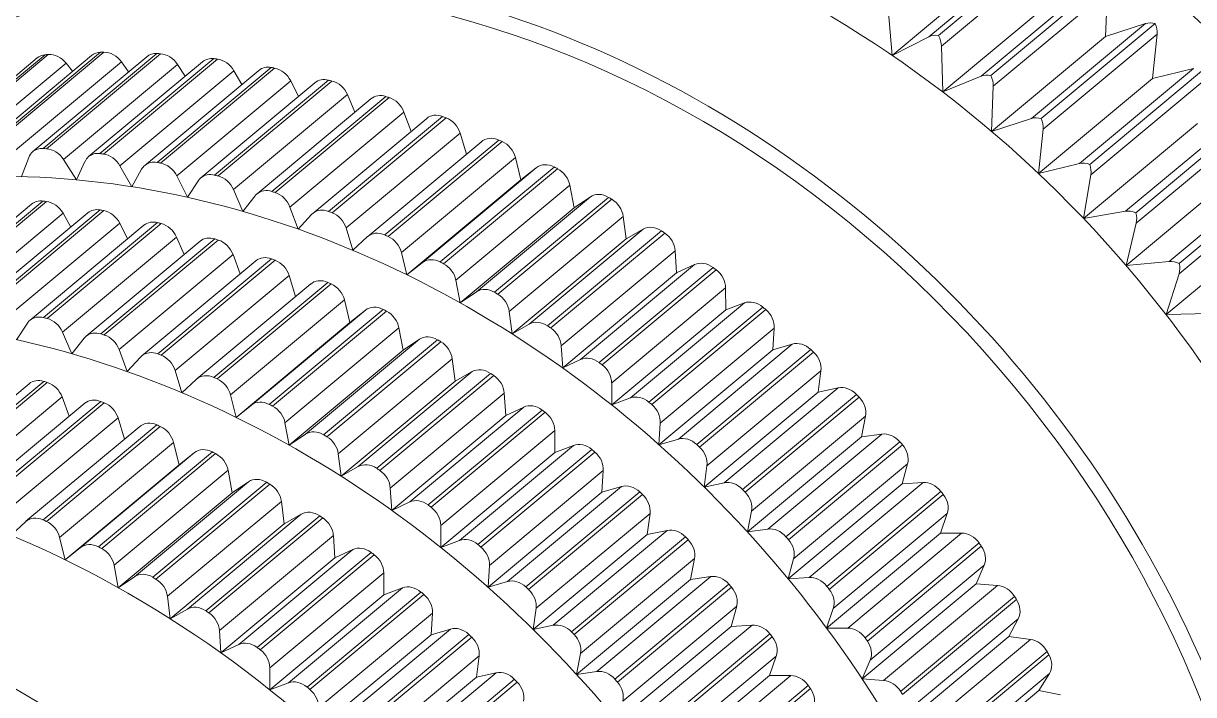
# Model space of a CAD drawing. Header units: metres. Extents: x 2999 to 3109, y 1752 to 1796.
# Drawn here: x 3008.55272 to 3008.56199, y 1761.225 to 1761.23032 of the extents above; entities that cross this region are included whole.
import ezdxf

# ---------------------------------------------------------------- set-up
doc = ezdxf.new("R2010")
doc.units = ezdxf.units.M
doc.layers.add('PAREDES', color=7, linetype='Continuous')

msp = doc.modelspace()

# ---------------------------------------------------------------- linework, layer by layer
at = {"layer": 'PAREDES', "color": 253, "lineweight": 0}
for p, q in [((3008.5598954, 1761.2302106), (3008.5607987, 1761.2309634)), ((3008.5599714, 1761.2302209), (3008.5608746, 1761.2309736)), ((3008.5599959, 1761.2301379), (3008.5608993, 1761.2308907)), ((3008.5596042, 1761.2300639), (3008.5605075, 1761.2308167)), ((3008.5603094, 1761.2298985), (3008.5612126, 1761.2306512)), ((3008.5603868, 1761.2299034), (3008.5612901, 1761.2306561)), ((3008.5604065, 1761.22982), (3008.5613098, 1761.2305728)), ((3008.5613098, 1761.2305728), (3008.5612965, 1761.2302137)), ((3008.5600056, 1761.2297738), (3008.5609088, 1761.2305266)), ((3008.5595718, 1761.2304316), (3008.5596042, 1761.2300639)), ((3008.5607084, 1761.229563), (3008.5616116, 1761.2303157)), ((3008.560787, 1761.2295625), (3008.5616902, 1761.2303152)), ((3008.5612965, 1761.2302137), (3008.5616116, 1761.2303157)), ((3008.5596042, 1761.2300639), (3008.5598954, 1761.2302106)), ((3008.5603933, 1761.2294609), (3008.5612965, 1761.2302137)), ((3008.5608017, 1761.2294792), (3008.5617049, 1761.2302319)), ((3008.5617049, 1761.2302319), (3008.5616688, 1761.2298792)), ((3008.5599959, 1761.2301379), (3008.5600056, 1761.2297738)), ((3008.5519239, 1761.2292908), (3008.5528271, 1761.2300435)), ((3008.5519866, 1761.2293157), (3008.5528898, 1761.2300685)), ((3008.5520129, 1761.2293178), (3008.5529161, 1761.2300705)), ((3008.5521544, 1761.2292492), (3008.5530576, 1761.2300019)), ((3008.5523555, 1761.2293105), (3008.5532588, 1761.2300632)), ((3008.5524272, 1761.2293358), (3008.5533304, 1761.2300885)), ((3008.5524539, 1761.229336), (3008.5533571, 1761.2300888)), ((3008.5525927, 1761.2292589), (3008.5534959, 1761.2300116)), ((3008.5527934, 1761.2293005), (3008.5536966, 1761.2300532)), ((3008.552874, 1761.2293257), (3008.5537773, 1761.2300784)), ((3008.552901, 1761.2293241), (3008.5538043, 1761.2300768)), ((3008.5530576, 1761.2300019), (3008.5531085, 1761.2299379)), ((3008.5532356, 1761.229261), (3008.5541389, 1761.2300137)), ((3008.5533253, 1761.2292853), (3008.5542285, 1761.230038)), ((3008.5533527, 1761.2292819), (3008.5542559, 1761.2300346)), ((3008.5534959, 1761.2300116), (3008.5535521, 1761.2299328)), ((3008.5530365, 1761.2292387), (3008.5539399, 1761.2299915)), ((3008.5534842, 1761.2291886), (3008.5543875, 1761.2299413)), ((3008.5536805, 1761.2291919), (3008.5545837, 1761.2299447)), ((3008.5537793, 1761.2292148), (3008.5546825, 1761.2299675)), ((3008.5538066, 1761.2292097), (3008.5547099, 1761.2299624)), ((3008.5539399, 1761.2299915), (3008.5539996, 1761.2298976)), ((3008.5543875, 1761.2299413), (3008.5544491, 1761.2298325)), ((3008.5610907, 1761.2292056), (3008.5619939, 1761.2299583)), ((3008.5611702, 1761.2291997), (3008.5620735, 1761.2299524)), ((3008.5616688, 1761.2298792), (3008.5619939, 1761.2299583)), ((3008.553934, 1761.2291089), (3008.5548372, 1761.2298616)), ((3008.5541259, 1761.2290937), (3008.5550292, 1761.2298464)), ((3008.5542339, 1761.2291146), (3008.5551371, 1761.2298673)), ((3008.5542612, 1761.2291076), (3008.5551646, 1761.2298604)), ((3008.5548372, 1761.2298616), (3008.5548988, 1761.2297378)), ((3008.5600056, 1761.2297738), (3008.5603094, 1761.2298985)), ((3008.5604065, 1761.22982), (3008.5603933, 1761.2294609)), ((3008.5607656, 1761.2291265), (3008.5616688, 1761.2298792)), ((3008.5611798, 1761.2291167), (3008.562083, 1761.2298694)), ((3008.5543837, 1761.2289998), (3008.5552869, 1761.2297525)), ((3008.5545704, 1761.2289667), (3008.5554736, 1761.2297195)), ((3008.5546875, 1761.228985), (3008.5555907, 1761.2297378)), ((3008.5547147, 1761.2289763), (3008.5556179, 1761.2297291)), ((3008.5552869, 1761.2297525), (3008.5553468, 1761.2296138)), ((3008.5548317, 1761.2288618), (3008.555735, 1761.2296145)), ((3008.5550118, 1761.2288115), (3008.5559152, 1761.2295643)), ((3008.555138, 1761.2288267), (3008.5560412, 1761.2295794)), ((3008.555165, 1761.2288162), (3008.5560683, 1761.229569)), ((3008.555735, 1761.2296145), (3008.5557915, 1761.2294613)), ((3008.5603933, 1761.2294609), (3008.5607084, 1761.229563)), ((3008.5614549, 1761.2288277), (3008.5623582, 1761.2295804)), ((3008.561535, 1761.2288165), (3008.5624382, 1761.2295693)), ((3008.5552761, 1761.2286955), (3008.5561793, 1761.2294483)), ((3008.5561793, 1761.2294483), (3008.5562308, 1761.2292806)), ((3008.5608017, 1761.2294792), (3008.5607656, 1761.2291265)), ((3008.5611211, 1761.228772), (3008.5620243, 1761.2295247)), ((3008.5615395, 1761.2287342), (3008.5624427, 1761.2294869)), ((3008.5554486, 1761.2286288), (3008.5563519, 1761.2293816)), ((3008.5555838, 1761.2286401), (3008.556487, 1761.2293928)), ((3008.5556103, 1761.228628), (3008.5565136, 1761.2293808)), ((3008.5527041, 1761.2291027), (3008.5527613, 1761.2292547)), ((3008.5530365, 1761.2292387), (3008.5531394, 1761.2290772)), ((3008.5531394, 1761.2290772), (3008.5532068, 1761.2292231)), ((3008.5534842, 1761.2291886), (3008.5535781, 1761.2290226)), ((3008.5557151, 1761.2285016), (3008.5566184, 1761.2292543)), ((3008.5558805, 1761.2284206), (3008.5567838, 1761.2291733)), ((3008.5560227, 1761.2284261), (3008.556926, 1761.2291788)), ((3008.5560488, 1761.2284124), (3008.5569521, 1761.2291651)), ((3008.5566184, 1761.2292543), (3008.5566622, 1761.2290765)), ((3008.5566622, 1761.2290765), (3008.5567838, 1761.2291733)), ((3008.5607656, 1761.2291265), (3008.5610907, 1761.2292056)), ((3008.5617994, 1761.2284309), (3008.5627027, 1761.2291837)), ((3008.5618797, 1761.2284145), (3008.562783, 1761.2291673)), ((3008.5535781, 1761.2290226), (3008.5536555, 1761.2291617)), ((3008.553934, 1761.2291089), (3008.5540184, 1761.2289392)), ((3008.5540184, 1761.2289392), (3008.5541054, 1761.2290707)), ((3008.5557589, 1761.2283238), (3008.5566622, 1761.2290765)), ((3008.5611798, 1761.2291167), (3008.5611211, 1761.228772)), ((3008.5614584, 1761.2283988), (3008.5623616, 1761.2291515)), ((3008.561879, 1761.2283331), (3008.5627823, 1761.2290858)), ((3008.5543837, 1761.2289998), (3008.5544584, 1761.228827)), ((3008.5561468, 1761.2282809), (3008.5570501, 1761.2290336)), ((3008.5570501, 1761.2290336), (3008.5570833, 1761.2288555)), ((3008.5518808, 1761.2281319), (3008.552784, 1761.2288846)), ((3008.5519705, 1761.2281562), (3008.5528737, 1761.2289089)), ((3008.5519977, 1761.2281528), (3008.552901, 1761.2289055)), ((3008.5544584, 1761.228827), (3008.5545546, 1761.2289505)), ((3008.5563091, 1761.2281899), (3008.5572124, 1761.2289426)), ((3008.5564533, 1761.2281856), (3008.5573565, 1761.2289383)), ((3008.5564788, 1761.2281703), (3008.557382, 1761.228923)), ((3008.5570833, 1761.2288555), (3008.5572124, 1761.2289426)), ((3008.5521294, 1761.2280595), (3008.5530326, 1761.2288122)), ((3008.5523256, 1761.2280628), (3008.5532288, 1761.2288156)), ((3008.5524244, 1761.2280857), (3008.5533276, 1761.2288384)), ((3008.5524518, 1761.2280806), (3008.553355, 1761.2288333)), ((3008.5530326, 1761.2288122), (3008.5530942, 1761.2287033)), ((3008.5548317, 1761.2288618), (3008.5548963, 1761.2286866)), ((3008.5548963, 1761.2286866), (3008.5550016, 1761.2288017)), ((3008.55618, 1761.2281028), (3008.5570833, 1761.2288555)), ((3008.5611211, 1761.228772), (3008.5614549, 1761.2288277)), ((3008.552579, 1761.2279797), (3008.5534823, 1761.2287324)), ((3008.5527711, 1761.2279647), (3008.5536743, 1761.2287173)), ((3008.5528791, 1761.2279855), (3008.5537823, 1761.2287382)), ((3008.5529064, 1761.2279785), (3008.5538096, 1761.2287312)), ((3008.5534823, 1761.2287324), (3008.5535439, 1761.2286087)), ((3008.5565697, 1761.2280342), (3008.5574729, 1761.2287869)), ((3008.5574729, 1761.2287869), (3008.5574952, 1761.2286093)), ((3008.5615395, 1761.2287342), (3008.5614584, 1761.2283988)), ((3008.5617759, 1761.2280085), (3008.5626791, 1761.2287612)), ((3008.5530289, 1761.2278707), (3008.5539321, 1761.2286234)), ((3008.5533327, 1761.2278559), (3008.5542359, 1761.2286087)), ((3008.5539321, 1761.2286234), (3008.5539919, 1761.2284848)), ((3008.5552761, 1761.2286955), (3008.5553304, 1761.2285186)), ((3008.5553304, 1761.2285186), (3008.5554442, 1761.2286249)), ((3008.5565919, 1761.2278566), (3008.5574952, 1761.2286093)), ((3008.5567281, 1761.2279336), (3008.5576313, 1761.2286863)), ((3008.5568735, 1761.2279196), (3008.5577768, 1761.2286724)), ((3008.5568985, 1761.2279028), (3008.5578017, 1761.2286556)), ((3008.5574952, 1761.2286093), (3008.5576313, 1761.2286863)), ((3008.5532155, 1761.2278376), (3008.5541187, 1761.2285904)), ((3008.5533598, 1761.2278473), (3008.5542631, 1761.2286)), ((3008.5569817, 1761.2277626), (3008.5578851, 1761.2285154)), ((3008.5578851, 1761.2285154), (3008.5578964, 1761.2283391)), ((3008.5534768, 1761.2277328), (3008.5543801, 1761.2284855)), ((3008.553657, 1761.2276825), (3008.5545602, 1761.2284352)), ((3008.5537832, 1761.2276976), (3008.5546864, 1761.2284503)), ((3008.5538101, 1761.2276872), (3008.5547134, 1761.2284399)), ((3008.5543801, 1761.2284855), (3008.5544366, 1761.2283322)), ((3008.5557151, 1761.2285016), (3008.5557589, 1761.2283238)), ((3008.5614584, 1761.2283988), (3008.5617994, 1761.2284309)), ((3008.5557589, 1761.2283238), (3008.5558805, 1761.2284206)), ((3008.556993, 1761.2275863), (3008.5578964, 1761.2283391)), ((3008.5571356, 1761.2276527), (3008.5580388, 1761.2284055)), ((3008.5572819, 1761.2276292), (3008.5581851, 1761.2283819)), ((3008.557306, 1761.2276109), (3008.5582092, 1761.2283636)), ((3008.5578964, 1761.2283391), (3008.5580388, 1761.2284055)), ((3008.561879, 1761.2283331), (3008.5617759, 1761.2280085)), ((3008.5539212, 1761.2275665), (3008.5548245, 1761.2283192)), ((3008.5540937, 1761.2274997), (3008.554997, 1761.2282525)), ((3008.5542289, 1761.227511), (3008.5551321, 1761.2282637)), ((3008.5542554, 1761.2274989), (3008.5551587, 1761.2282516)), ((3008.5548245, 1761.2283192), (3008.554876, 1761.2281516)), ((3008.5561468, 1761.2282809), (3008.55618, 1761.2281028)), ((3008.55618, 1761.2281028), (3008.5563091, 1761.2281899)), ((3008.5573814, 1761.2274672), (3008.5582846, 1761.2282199)), ((3008.5582846, 1761.2282199), (3008.558285, 1761.2280456)), ((3008.5543602, 1761.2273726), (3008.5552635, 1761.2281252)), ((3008.5552635, 1761.2281252), (3008.5553073, 1761.2279474)), ((3008.5575301, 1761.2273487), (3008.5584333, 1761.2281014)), ((3008.5576765, 1761.2273154), (3008.5585798, 1761.2280681)), ((3008.558285, 1761.2280456), (3008.5584333, 1761.2281014)), ((3008.5545257, 1761.2272915), (3008.5554289, 1761.2280442)), ((3008.5546678, 1761.227297), (3008.5555711, 1761.2280497)), ((3008.554694, 1761.2272833), (3008.5555972, 1761.228036)), ((3008.5553073, 1761.2279474), (3008.5554289, 1761.2280442)), ((3008.5565697, 1761.2280342), (3008.5565919, 1761.2278566)), ((3008.5573818, 1761.2272929), (3008.558285, 1761.2280456)), ((3008.5576998, 1761.2272958), (3008.558603, 1761.2280485)), ((3008.5617759, 1761.2280085), (3008.5621229, 1761.2280169)), ((3008.5526635, 1761.22781), (3008.5527506, 1761.2279416)), ((3008.5530289, 1761.2278707), (3008.5531035, 1761.2276978)), ((3008.5544041, 1761.2271947), (3008.5553073, 1761.2279474)), ((3008.554792, 1761.2271518), (3008.5556952, 1761.2279045)), ((3008.5556952, 1761.2279045), (3008.5557284, 1761.2277265)), ((3008.5565919, 1761.2278566), (3008.5567281, 1761.2279336)), ((3008.5577669, 1761.2271492), (3008.5586702, 1761.2279019)), ((3008.5586702, 1761.2279019), (3008.5586596, 1761.2277303)), ((3008.5531035, 1761.2276978), (3008.5531998, 1761.2278215)), ((3008.5549543, 1761.2270608), (3008.5558575, 1761.2278135)), ((3008.5550984, 1761.2270565), (3008.5560017, 1761.2278092)), ((3008.555124, 1761.2270412), (3008.5560272, 1761.2277939)), ((3008.5557284, 1761.2277265), (3008.5558575, 1761.2278135)), ((3008.5579099, 1761.2270224), (3008.5588131, 1761.2277751)), ((3008.5586596, 1761.2277303), (3008.5588131, 1761.2277751)), ((3008.5534768, 1761.2277328), (3008.5535415, 1761.2275575)), ((3008.5548251, 1761.2269737), (3008.5557284, 1761.2277265)), ((3008.5569817, 1761.2277626), (3008.556993, 1761.2275863)), ((3008.5577564, 1761.2269776), (3008.5586596, 1761.2277303)), ((3008.5580559, 1761.2269798), (3008.5589591, 1761.2277325)), ((3008.5580782, 1761.2269588), (3008.5589814, 1761.2277116)), ((3008.5535415, 1761.2275575), (3008.5536467, 1761.2276726)), ((3008.5552148, 1761.2269051), (3008.5561181, 1761.2276578)), ((3008.5561181, 1761.2276578), (3008.5561403, 1761.2274803)), ((3008.556993, 1761.2275863), (3008.5571356, 1761.2276527)), ((3008.5539212, 1761.2275665), (3008.5539756, 1761.2273895)), ((3008.5539756, 1761.2273895), (3008.5540892, 1761.2274957)), ((3008.5553732, 1761.2268045), (3008.5562765, 1761.2275572)), ((3008.5555187, 1761.2267905), (3008.5564219, 1761.2275432)), ((3008.5555436, 1761.2267737), (3008.5564469, 1761.2275265)), ((3008.5561403, 1761.2274803), (3008.5562765, 1761.2275572)), ((3008.5581369, 1761.22681), (3008.5590401, 1761.2275627)), ((3008.5590401, 1761.2275627), (3008.5590186, 1761.2273944)), ((3008.5518606, 1761.2267086), (3008.5527639, 1761.2274613)), ((3008.5519778, 1761.2267269), (3008.552881, 1761.2274796)), ((3008.5520049, 1761.2267181), (3008.5529082, 1761.2274709)), ((3008.5552371, 1761.2267275), (3008.5561403, 1761.2274803)), ((3008.5573814, 1761.2274672), (3008.5573818, 1761.2272929)), ((3008.5582735, 1761.2266754), (3008.5591767, 1761.2274281)), ((3008.5590186, 1761.2273944), (3008.5591767, 1761.2274281)), ((3008.5521219, 1761.2266036), (3008.5530252, 1761.2273564)), ((3008.5524283, 1761.2265685), (3008.5533315, 1761.2273212)), ((3008.5524552, 1761.226558), (3008.5533585, 1761.2273107)), ((3008.5530252, 1761.2273564), (3008.5530818, 1761.2272031)), ((3008.5543602, 1761.2273726), (3008.5544041, 1761.2271947)), ((3008.5556269, 1761.2266335), (3008.5565301, 1761.2273862)), ((3008.5565301, 1761.2273862), (3008.5565414, 1761.2272099)), ((3008.5573818, 1761.2272929), (3008.5575301, 1761.2273487)), ((3008.5581154, 1761.2266417), (3008.5590186, 1761.2273944)), ((3008.5584185, 1761.2266235), (3008.5593217, 1761.2273762)), ((3008.5584396, 1761.2266014), (3008.5593429, 1761.2273541)), ((3008.5523021, 1761.2265534), (3008.5532054, 1761.2273061)), ((3008.5544041, 1761.2271947), (3008.5545257, 1761.2272915)), ((3008.5557807, 1761.2265237), (3008.556684, 1761.2272764)), ((3008.555927, 1761.2265), (3008.5568302, 1761.2272527)), ((3008.5559511, 1761.2264818), (3008.5568543, 1761.2272345)), ((3008.5565414, 1761.2272099), (3008.556684, 1761.2272764)), ((3008.5525663, 1761.2264373), (3008.5534696, 1761.2271901)), ((3008.5527389, 1761.2263706), (3008.5536421, 1761.2271233)), ((3008.552874, 1761.2263819), (3008.5537773, 1761.2271347)), ((3008.5529006, 1761.2263698), (3008.5538038, 1761.2271225)), ((3008.5534696, 1761.2271901), (3008.5535211, 1761.2270225)), ((3008.554792, 1761.2271518), (3008.5548251, 1761.2269737)), ((3008.5556382, 1761.2264572), (3008.5565414, 1761.2272099)), ((3008.5577669, 1761.2271492), (3008.5577564, 1761.2269776)), ((3008.5584896, 1761.2264508), (3008.5593929, 1761.2272036)), ((3008.5593929, 1761.2272036), (3008.5593604, 1761.2270394)), ((3008.5548251, 1761.2269737), (3008.5549543, 1761.2270608)), ((3008.5560265, 1761.2263381), (3008.5569298, 1761.2270908)), ((3008.5569298, 1761.2270908), (3008.5569302, 1761.2269165)), ((3008.5584572, 1761.2262866), (3008.5593604, 1761.2270394)), ((3008.5586193, 1761.2263091), (3008.5595225, 1761.2270618)), ((3008.5593604, 1761.2270394), (3008.5595225, 1761.2270618)), ((3008.5530053, 1761.2262434), (3008.5539085, 1761.2269961)), ((3008.5539085, 1761.2269961), (3008.5539524, 1761.2268183)), ((3008.5561751, 1761.2262195), (3008.5570785, 1761.2269723)), ((3008.5563217, 1761.2261863), (3008.5572249, 1761.2269391)), ((3008.5569302, 1761.2269165), (3008.5570785, 1761.2269723)), ((3008.5577564, 1761.2269776), (3008.5579099, 1761.2270224)), ((3008.5587627, 1761.2262481), (3008.5596659, 1761.2270008)), ((3008.5587827, 1761.2262249), (3008.5596859, 1761.2269776)), ((3008.5531709, 1761.2261624), (3008.5540741, 1761.2269151)), ((3008.553313, 1761.2261679), (3008.5542162, 1761.2269207)), ((3008.5533392, 1761.2261542), (3008.5542424, 1761.2269069)), ((3008.5539524, 1761.2268183), (3008.5540741, 1761.2269151)), ((3008.5552148, 1761.2269051), (3008.5552371, 1761.2267275)), ((3008.5560269, 1761.2261638), (3008.5569302, 1761.2269165)), ((3008.5563449, 1761.2261668), (3008.5572481, 1761.2269195)), ((3008.5530492, 1761.2260655), (3008.5539524, 1761.2268183)), ((3008.5534372, 1761.2260227), (3008.5543404, 1761.2267754)), ((3008.5543404, 1761.2267754), (3008.5543735, 1761.2265974)), ((3008.5552371, 1761.2267275), (3008.5553732, 1761.2268045)), ((3008.5564121, 1761.2260201), (3008.5573153, 1761.2267728)), ((3008.5573153, 1761.2267728), (3008.5573047, 1761.2266012)), ((3008.5581369, 1761.22681), (3008.5581154, 1761.2266417)), ((3008.5588238, 1761.2260733), (3008.559727, 1761.226826)), ((3008.559727, 1761.226826), (3008.5596839, 1761.2266666)), ((3008.5535995, 1761.2259317), (3008.5545027, 1761.2266844)), ((3008.5537436, 1761.2259274), (3008.5546468, 1761.2266802)), ((3008.5537691, 1761.2259121), (3008.5546724, 1761.2266648)), ((3008.5543735, 1761.2265974), (3008.5545027, 1761.2266844)), ((3008.5581154, 1761.2266417), (3008.5582735, 1761.2266754)), ((3008.5587806, 1761.2259138), (3008.5596839, 1761.2266666)), ((3008.558946, 1761.2259249), (3008.5598492, 1761.2266776)), ((3008.5596839, 1761.2266666), (3008.5598492, 1761.2266776)), ((3008.5534703, 1761.2258446), (3008.5543735, 1761.2265974)), ((3008.5556269, 1761.2266335), (3008.5556382, 1761.2264572)), ((3008.5564014, 1761.2258485), (3008.5573047, 1761.2266012)), ((3008.556555, 1761.2258933), (3008.5574583, 1761.226646)), ((3008.5567011, 1761.2258507), (3008.5576043, 1761.2266034)), ((3008.5567233, 1761.2258297), (3008.5576265, 1761.2265825)), ((3008.5573047, 1761.2266012), (3008.5574583, 1761.226646)), ((3008.5590872, 1761.2258551), (3008.5599904, 1761.2266079)), ((3008.559106, 1761.225831), (3008.5600092, 1761.2265837)), ((3008.55386, 1761.225776), (3008.5547632, 1761.2265288)), ((3008.5547632, 1761.2265288), (3008.5547855, 1761.2263512)), ((3008.5556382, 1761.2264572), (3008.5557807, 1761.2265237)), ((3008.5540183, 1761.2256754), (3008.5549215, 1761.2264281)), ((3008.5541638, 1761.2256614), (3008.5550671, 1761.2264141)), ((3008.5541887, 1761.2256446), (3008.555092, 1761.2263973)), ((3008.5547855, 1761.2263512), (3008.5549215, 1761.2264281)), ((3008.5567821, 1761.2256809), (3008.5576853, 1761.2264336)), ((3008.5576853, 1761.2264336), (3008.5576637, 1761.2262654)), ((3008.5584896, 1761.2264508), (3008.5584572, 1761.2262866)), ((3008.5591379, 1761.2256789), (3008.5600412, 1761.2264316)), ((3008.5600412, 1761.2264316), (3008.5599875, 1761.2262776)), ((3008.5526207, 1761.2262605), (3008.5527343, 1761.2263666)), ((3008.5538822, 1761.2255985), (3008.5547855, 1761.2263512)), ((3008.5560265, 1761.2263381), (3008.5560269, 1761.2261638)), ((3008.5569186, 1761.2255463), (3008.5578218, 1761.226299)), ((3008.5576637, 1761.2262654), (3008.5578218, 1761.226299)), ((3008.5584572, 1761.2262866), (3008.5586193, 1761.2263091)), ((3008.5530053, 1761.2262434), (3008.5530492, 1761.2260655)), ((3008.554272, 1761.2255044), (3008.5551753, 1761.2262571)), ((3008.5551753, 1761.2262571), (3008.5551866, 1761.2260808)), ((3008.5560269, 1761.2261638), (3008.5561751, 1761.2262195)), ((3008.5567604, 1761.2255126), (3008.5576637, 1761.2262654)), ((3008.5570636, 1761.2254944), (3008.5579668, 1761.2262471)), ((3008.5570848, 1761.2254723), (3008.557988, 1761.226225)), ((3008.5590842, 1761.2255249), (3008.5599875, 1761.2262776)), ((3008.5592522, 1761.2255245), (3008.5601554, 1761.2262772)), ((3008.5593905, 1761.2254462), (3008.5602937, 1761.2261989)), ((3008.5599875, 1761.2262776), (3008.5601554, 1761.2262772)), ((3008.5530492, 1761.2260655), (3008.5531709, 1761.2261624)), ((3008.5544259, 1761.2253946), (3008.5553291, 1761.2261473)), ((3008.5545721, 1761.2253709), (3008.5554753, 1761.2261237)), ((3008.5545963, 1761.2253527), (3008.5554995, 1761.2261054)), ((3008.5551866, 1761.2260808), (3008.5553291, 1761.2261473)), ((3008.5594081, 1761.2254212), (3008.5603113, 1761.2261739)), ((3008.5534372, 1761.2260227), (3008.5534703, 1761.2258446)), ((3008.5542833, 1761.2253281), (3008.5551866, 1761.2260808)), ((3008.5564121, 1761.2260201), (3008.5564014, 1761.2258485)), ((3008.5571348, 1761.2253217), (3008.558038, 1761.2260745)), ((3008.558038, 1761.2260745), (3008.5580056, 1761.2259103)), ((3008.5588238, 1761.2260733), (3008.5587806, 1761.2259138)), ((3008.5594308, 1761.2252692), (3008.5603341, 1761.226022)), ((3008.5603341, 1761.226022), (3008.5602701, 1761.225874)), ((3008.5534703, 1761.2258446), (3008.5535995, 1761.2259317)), ((3008.5546716, 1761.225209), (3008.5555749, 1761.2259618)), ((3008.5555749, 1761.2259618), (3008.5555753, 1761.2257875)), ((3008.5572644, 1761.22518), (3008.5581677, 1761.2259327)), ((3008.5580056, 1761.2259103), (3008.5581677, 1761.2259327)), ((3008.5587806, 1761.2259138), (3008.558946, 1761.2259249)), ((3008.5548203, 1761.2250904), (3008.5557235, 1761.2258431)), ((3008.5555753, 1761.2257875), (3008.5557235, 1761.2258431)), ((3008.5564014, 1761.2258485), (3008.556555, 1761.2258933)), ((3008.5571024, 1761.2251576), (3008.5580056, 1761.2259103)), ((3008.5574078, 1761.225119), (3008.5583111, 1761.2258717)), ((3008.5574279, 1761.2250958), (3008.5583311, 1761.2258485)), ((3008.5593667, 1761.2251212), (3008.5602701, 1761.225874)), ((3008.5595366, 1761.2251095), (3008.5604398, 1761.2258622)), ((3008.5602701, 1761.225874), (3008.5604398, 1761.2258622)), ((3008.55386, 1761.225776), (3008.5538822, 1761.2255985)), ((3008.554672, 1761.2250347), (3008.5555753, 1761.2257875)), ((3008.5549668, 1761.2250572), (3008.55587, 1761.22581)), ((3008.5549901, 1761.2250377), (3008.5558933, 1761.2257904)), ((3008.5596716, 1761.2250229), (3008.5605749, 1761.2257757)), ((3008.5596878, 1761.2249971), (3008.560591, 1761.2257499)), ((3008.5538822, 1761.2255985), (3008.5540183, 1761.2256754)), ((3008.5550572, 1761.2248911), (3008.5559605, 1761.2256438)), ((3008.5559605, 1761.2256438), (3008.5559498, 1761.2254721)), ((3008.5567821, 1761.2256809), (3008.5567604, 1761.2255126)), ((3008.557469, 1761.2249442), (3008.5583722, 1761.2256969)), ((3008.5583722, 1761.2256969), (3008.558329, 1761.2255375)), ((3008.5591379, 1761.2256789), (3008.5590842, 1761.2255249)), ((3008.5567604, 1761.2255126), (3008.5569186, 1761.2255463)), ((3008.5575911, 1761.2247958), (3008.5584944, 1761.2255485)), ((3008.558329, 1761.2255375), (3008.5584944, 1761.2255485)), ((3008.5597012, 1761.2248461), (3008.5606045, 1761.2255988)), ((3008.5606045, 1761.2255988), (3008.5605303, 1761.2254574)), ((3008.554272, 1761.2255044), (3008.5542833, 1761.2253281)), ((3008.5550466, 1761.2247194), (3008.5559498, 1761.2254721)), ((3008.5552001, 1761.2247641), (3008.5561034, 1761.2255169)), ((3008.5553462, 1761.2247216), (3008.5562495, 1761.2254743)), ((3008.5553685, 1761.2247007), (3008.5562717, 1761.2254534)), ((3008.5559498, 1761.2254721), (3008.5561034, 1761.2255169)), ((3008.5574258, 1761.2247847), (3008.558329, 1761.2255375)), ((3008.5577323, 1761.2247261), (3008.5586355, 1761.2254788)), ((3008.5577511, 1761.2247019), (3008.5586544, 1761.2254546)), ((3008.5590842, 1761.2255249), (3008.5592522, 1761.2255245)), ((3008.5596271, 1761.2247047), (3008.5605303, 1761.2254574)), ((3008.5605303, 1761.2254574), (3008.5607014, 1761.2254343)), ((3008.5542833, 1761.2253281), (3008.5544259, 1761.2253946)), ((3008.559798, 1761.2246815), (3008.5607014, 1761.2254343)), ((3008.5554272, 1761.2245518), (3008.5563304, 1761.2253045)), ((3008.5563304, 1761.2253045), (3008.5563088, 1761.2251362)), ((3008.5571348, 1761.2253217), (3008.5571024, 1761.2251576)), ((3008.5577831, 1761.2245498), (3008.5586863, 1761.2253025)), ((3008.5586863, 1761.2253025), (3008.5586326, 1761.2251485)), ((3008.5594308, 1761.2252692), (3008.5593667, 1761.2251212)), ((3008.5599292, 1761.2245872), (3008.5608324, 1761.22534)), ((3008.5599439, 1761.2245607), (3008.5608472, 1761.2253134)), ((3008.5546716, 1761.225209), (3008.554672, 1761.2250347)), ((3008.5571024, 1761.2251576), (3008.5572644, 1761.22518)), ((3008.554672, 1761.2250347), (3008.5548203, 1761.2250904)), ((3008.5554056, 1761.2243835), (3008.5563088, 1761.2251362)), ((3008.5555637, 1761.2244172), (3008.556467, 1761.2251699)), ((3008.5557087, 1761.2243652), (3008.556612, 1761.2251181)), ((3008.55573, 1761.2243432), (3008.5566332, 1761.225096)), ((3008.5563088, 1761.2251362), (3008.556467, 1761.2251699)), ((3008.5577294, 1761.2243958), (3008.5586326, 1761.2251485)), ((3008.5578973, 1761.2243955), (3008.5588006, 1761.2251481)), ((3008.5586326, 1761.2251485), (3008.5588006, 1761.2251481)), ((3008.5593667, 1761.2251212), (3008.5595366, 1761.2251095)), ((3008.559948, 1761.2244111), (3008.5608512, 1761.2251638)), ((3008.5608512, 1761.2251638), (3008.5607674, 1761.2250297)), ((3008.5580357, 1761.2243171), (3008.5589389, 1761.2250698)), ((3008.5580533, 1761.2242921), (3008.5589565, 1761.2250448)), ((3008.5598642, 1761.224277), (3008.5607674, 1761.2250297)), ((3008.5607674, 1761.2250297), (3008.5609389, 1761.2249953))]:
    msp.add_line(p, q, dxfattribs=at)
for centre, radius, start, end in [((3009.6768271, 1762.2857095), 1.4661476, 210.8146831, 229.053509), ((2890.801362, 1662.7698892), 153.5083564, 39.852874714, 39.916653786), ((2900.619429, 1670.9888652), 140.6997007, 39.845799465, 39.915167485)]:
    msp.add_arc(centre, radius, start, end, dxfattribs=at)
for centre, major_axis, ratio, start_param, end_param in [((3011.8306662, 1764.0887758), (3.2627364, 2.7313692), 0.578364, 3.047316, 3.235869), ((3008.5593781, 1761.2264873), (0.0050255, -0.0060303), 0.808934, 0.521969, 2.17815), ((3008.5580233, 1761.2253582), (0.0050255, -0.0060303), 0.808934, 0.521969, 2.17815), ((3008.5557652, 1761.2234764), (0.0049295, -0.0059151), 0.808934, 0.073975, 3.061086), ((3008.5557652, 1761.2234764), (0.0050255, -0.0060303), 0.808934, 6.283098, 9.424691), ((3008.5566684, 1761.2242291), (0.0050255, -0.0060303), 0.808934, 0.000004, 2.229351), ((3008.5616783, 1761.2301733), (0.0001024, -0.0001229), 0.808934, 2.257696, 2.827749), ((3008.5615629, 1761.2302769), (0.0001024, -0.0001229), 0.808934, 0.66924, 1.239293), ((3008.5599777, 1761.2300745), (0.0001024, -0.0001229), 0.808934, 2.385925, 2.955978), ((3008.5598533, 1761.2301645), (0.0001024, -0.0001229), 0.808934, 0.797468, 1.367521), ((3008.5529295, 1761.2299206), (0.0001024, -0.0001229), 0.808934, 2.623075, 3.141593), ((3008.554862, 1761.2227237), (0.0050895, -0.0061071), 0.808934, 2.61922, 2.623075), ((3008.5529552, 1761.2299227), (0.0001024, -0.0001229), 0.808934, 1.541893, 2.61922), ((3008.5533612, 1761.2299403), (0.0001024, -0.0001229), 0.808934, 2.558961, 3.141593), ((3008.554862, 1761.2227237), (0.0050895, -0.0061071), 0.808934, 2.555105, 2.558961), ((3008.5533874, 1761.2299406), (0.0001024, -0.0001229), 0.808934, 1.477778, 2.555105), ((3008.553799, 1761.2299303), (0.0001024, -0.0001229), 0.808934, 2.494847, 3.141747), ((3008.554862, 1761.2227237), (0.0050895, -0.0061071), 0.808934, 2.490991, 2.494847), ((3008.5538256, 1761.2299289), (0.0001024, -0.0001229), 0.808934, 1.413664, 2.490991), ((3008.5542413, 1761.2298907), (0.0001024, -0.0001229), 0.808934, 2.430732, 3.141593), ((3008.554862, 1761.2227237), (0.0050895, -0.0061071), 0.808934, 2.426877, 2.430732), ((3008.554268, 1761.2298874), (0.0001024, -0.0001229), 0.808934, 1.34955, 2.426877), ((3008.5546862, 1761.2298218), (0.0001024, -0.0001229), 0.808934, 2.366618, 3.141593), ((3008.554862, 1761.2227237), (0.0050895, -0.0061071), 0.808934, 2.362763, 2.366618), ((3008.5547129, 1761.2298167), (0.0001024, -0.0001229), 0.808934, 1.285436, 2.362763), ((3008.5603839, 1761.2297589), (0.0001024, -0.0001229), 0.808934, 2.32181, 2.891864), ((3008.5551317, 1761.2297236), (0.0001024, -0.0001229), 0.808934, 2.302504, 3.141593), ((3008.554862, 1761.2227237), (0.0050895, -0.0061071), 0.808934, 2.298649, 2.302504), ((3008.5551584, 1761.2297168), (0.0001024, -0.0001229), 0.808934, 1.221322, 2.298649), ((3008.5602639, 1761.2298559), (0.0001024, -0.0001229), 0.808934, 0.733354, 1.303407), ((3008.5555761, 1761.2295966), (0.0001024, -0.0001229), 0.808934, 2.23839, 3.141592), ((3008.554862, 1761.2227237), (0.0050895, -0.0061071), 0.808934, 2.234535, 2.23839), ((3008.5556027, 1761.229588), (0.0001024, -0.0001229), 0.808934, 1.157208, 2.234535), ((3008.5560175, 1761.2294414), (0.0001024, -0.0001229), 0.808934, 2.174276, 3.141448), ((3008.554862, 1761.2227237), (0.0050895, -0.0061071), 0.808934, 2.170421, 2.174276), ((3008.556044, 1761.2294312), (0.0001024, -0.0001229), 0.808934, 1.093094, 2.170421), ((3008.560775, 1761.2294205), (0.0001024, -0.0001229), 0.808934, 2.257696, 2.827749), ((3008.5606597, 1761.2295242), (0.0001024, -0.0001229), 0.808934, 0.66924, 1.239293), ((3008.5539587, 1761.2219709), (0.0049295, -0.0059151), 0.808934, 0.99915, 2.834462), ((3008.5564543, 1761.2292586), (0.0001024, -0.0001229), 0.808934, 2.110162, 3.187489), ((3008.554862, 1761.2227237), (0.0050895, -0.0061071), 0.808934, 2.106307, 2.110162), ((3008.5564803, 1761.2292467), (0.0001024, -0.0001229), 0.808934, 1.02898, 2.106307), ((3008.5528958, 1761.2291776), (0.0001024, -0.0001229), 0.808934, 3.141747, 3.572174), ((3008.5528958, 1761.2291776), (0.0001024, -0.0001229), 0.808934, 2.494847, 3.141747), ((3008.5539587, 1761.2219709), (0.0050895, -0.0061071), 0.808934, 2.490991, 2.494847), ((3008.5529223, 1761.229176), (0.0001024, -0.0001229), 0.808934, 1.413664, 2.490991), ((3008.5533381, 1761.229138), (0.0001024, -0.0001229), 0.808934, 3.141593, 3.50806), ((3008.5533381, 1761.229138), (0.0001024, -0.0001229), 0.808934, 2.430732, 3.141593), ((3008.5539587, 1761.2219709), (0.0050895, -0.0061071), 0.808934, 2.426877, 2.430732), ((3008.5533647, 1761.2291347), (0.0001024, -0.0001229), 0.808934, 1.34955, 2.426877), ((3008.5537829, 1761.229069), (0.0001024, -0.0001229), 0.808934, 3.141593, 3.443945), ((3008.5537829, 1761.229069), (0.0001024, -0.0001229), 0.808934, 2.366618, 3.141593), ((3008.5539587, 1761.2219709), (0.0050895, -0.0061071), 0.808934, 2.362763, 2.366618), ((3008.5538097, 1761.2290639), (0.0001024, -0.0001229), 0.808934, 1.285436, 2.362763), ((3008.5568844, 1761.2290489), (0.0001024, -0.0001229), 0.808934, 2.046048, 3.123375), ((3008.554862, 1761.2227237), (0.0050895, -0.0061071), 0.808934, 2.042192, 2.046048), ((3008.55691, 1761.2290355), (0.0001024, -0.0001229), 0.808934, 0.964865, 2.042192), ((3008.5611492, 1761.2290607), (0.0001024, -0.0001229), 0.808934, 2.193582, 2.763635), ((3008.561039, 1761.2291707), (0.0001024, -0.0001229), 0.808934, 0.605126, 1.175179), ((3008.5542284, 1761.2289709), (0.0001024, -0.0001229), 0.808934, 3.141593, 3.379831), ((3008.5542284, 1761.2289709), (0.0001024, -0.0001229), 0.808934, 2.302504, 3.141593), ((3008.5539587, 1761.2219709), (0.0050895, -0.0061071), 0.808934, 2.298649, 2.302504), ((3008.5542552, 1761.228964), (0.0001024, -0.0001229), 0.808934, 1.221322, 2.298649), ((3008.5546729, 1761.2288439), (0.0001024, -0.0001229), 0.808934, 2.23839, 3.141592), ((3008.5539587, 1761.2219709), (0.0050895, -0.0061071), 0.808934, 2.234535, 2.23839), ((3008.5528864, 1761.2287617), (0.0001024, -0.0001229), 0.808934, 2.430732, 3.141593), ((3008.5535071, 1761.2215946), (0.0050895, -0.0061071), 0.808934, 2.426877, 2.430732), ((3008.5529131, 1761.2287583), (0.0001024, -0.0001229), 0.808934, 1.34955, 2.426877), ((3008.5546729, 1761.2288439), (0.0001024, -0.0001229), 0.808934, 3.141592, 3.315717), ((3008.5546995, 1761.2288353), (0.0001024, -0.0001229), 0.808934, 1.157208, 2.234535), ((3008.5573063, 1761.2288133), (0.0001024, -0.0001229), 0.808934, 1.981934, 3.059261), ((3008.554862, 1761.2227237), (0.0050895, -0.0061071), 0.808934, 1.978078, 1.981934), ((3008.5573314, 1761.2287983), (0.0001024, -0.0001229), 0.808934, 0.900751, 1.978078), ((3008.5533313, 1761.2286926), (0.0001024, -0.0001229), 0.808934, 2.366618, 3.141593), ((3008.5535071, 1761.2215946), (0.0050895, -0.0061071), 0.808934, 2.362763, 2.366618), ((3008.5533581, 1761.2286876), (0.0001024, -0.0001229), 0.808934, 1.285436, 2.362763), ((3008.5551142, 1761.2286886), (0.0001024, -0.0001229), 0.808934, 3.141448, 3.251603), ((3008.5551142, 1761.2286886), (0.0001024, -0.0001229), 0.808934, 2.174276, 3.141448), ((3008.5539587, 1761.2219709), (0.0050895, -0.0061071), 0.808934, 2.170421, 2.174276), ((3008.5551407, 1761.2286785), (0.0001024, -0.0001229), 0.808934, 1.093094, 2.170421), ((3008.5615049, 1761.2286811), (0.0001024, -0.0001229), 0.808934, 2.129468, 2.699521), ((3008.5614004, 1761.2287968), (0.0001024, -0.0001229), 0.808934, 0.541012, 1.111065), ((3008.5537768, 1761.2285945), (0.0001024, -0.0001229), 0.808934, 2.302504, 3.141593), ((3008.5535071, 1761.2215946), (0.0050895, -0.0061071), 0.808934, 2.298649, 2.302504), ((3008.5538036, 1761.2285877), (0.0001024, -0.0001229), 0.808934, 1.221322, 2.298649), ((3008.5577181, 1761.2285526), (0.0001024, -0.0001229), 0.808934, 1.917819, 2.995146), ((3008.5542213, 1761.2284675), (0.0001024, -0.0001229), 0.808934, 2.23839, 3.141592), ((3008.5535071, 1761.2215946), (0.0050895, -0.0061071), 0.808934, 2.234535, 2.23839), ((3008.555551, 1761.2285058), (0.0001024, -0.0001229), 0.808934, 2.110162, 3.187489), ((3008.555551, 1761.2285058), (0.0001024, -0.0001229), 0.808934, 3.141593, 3.187489), ((3008.5539587, 1761.2219709), (0.0050895, -0.0061071), 0.808934, 2.106307, 2.110162), ((3008.5555771, 1761.228494), (0.0001024, -0.0001229), 0.808934, 1.02898, 2.106307), ((3008.554862, 1761.2227237), (0.0050895, -0.0061071), 0.808934, 1.913964, 1.917819), ((3008.5577425, 1761.2285361), (0.0001024, -0.0001229), 0.808934, 0.836637, 1.913964), ((3008.5542478, 1761.228459), (0.0001024, -0.0001229), 0.808934, 1.157208, 2.234535), ((3008.5546626, 1761.2283123), (0.0001024, -0.0001229), 0.808934, 2.174276, 3.141448), ((3008.5535071, 1761.2215946), (0.0050895, -0.0061071), 0.808934, 2.170421, 2.174276), ((3008.554689, 1761.228302), (0.0001024, -0.0001229), 0.808934, 1.093094, 2.170421), ((3008.5559812, 1761.2282962), (0.0001024, -0.0001229), 0.808934, 2.046048, 3.123375), ((3008.5539587, 1761.2219709), (0.0050895, -0.0061071), 0.808934, 2.042192, 2.046048), ((3008.5581182, 1761.228268), (0.0001024, -0.0001229), 0.808934, 1.853705, 2.931032), ((3008.5618409, 1761.2282832), (0.0001024, -0.0001229), 0.808934, 2.065354, 2.635407), ((3008.5560068, 1761.2282827), (0.0001024, -0.0001229), 0.808934, 0.964865, 2.042192), ((3008.554862, 1761.2227237), (0.0050895, -0.0061071), 0.808934, 1.84985, 1.853705), ((3008.5581418, 1761.2282501), (0.0001024, -0.0001229), 0.808934, 0.772523, 1.84985), ((3008.5617424, 1761.2284043), (0.0001024, -0.0001229), 0.808934, 0.476898, 1.046951), ((3008.5526039, 1761.2208418), (0.0049295, -0.0059151), 0.808934, 0.99915, 2.834462), ((3008.5550993, 1761.2281295), (0.0001024, -0.0001229), 0.808934, 2.110162, 3.187489), ((3008.5535071, 1761.2215946), (0.0050895, -0.0061071), 0.808934, 2.106307, 2.110162), ((3008.5551255, 1761.2281176), (0.0001024, -0.0001229), 0.808934, 1.02898, 2.106307), ((3008.5564031, 1761.2280605), (0.0001024, -0.0001229), 0.808934, 1.981934, 3.059261), ((3008.5539587, 1761.2219709), (0.0050895, -0.0061071), 0.808934, 1.978078, 1.981934), ((3008.5564281, 1761.2280456), (0.0001024, -0.0001229), 0.808934, 0.900751, 1.978078), ((3008.5555296, 1761.2279198), (0.0001024, -0.0001229), 0.808934, 2.046048, 3.123375), ((3008.5585049, 1761.2279606), (0.0001024, -0.0001229), 0.808934, 1.789591, 2.866918), ((3008.554862, 1761.2227237), (0.0050895, -0.0061071), 0.808934, 1.785736, 1.789591), ((3008.5528735, 1761.2278417), (0.0001024, -0.0001229), 0.808934, 3.141593, 3.379831), ((3008.5528735, 1761.2278417), (0.0001024, -0.0001229), 0.808934, 2.302504, 3.141593), ((3008.5526039, 1761.2208418), (0.0050895, -0.0061071), 0.808934, 2.298649, 2.302504), ((3008.5529003, 1761.227835), (0.0001024, -0.0001229), 0.808934, 1.221322, 2.298649), ((3008.5535071, 1761.2215946), (0.0050895, -0.0061071), 0.808934, 2.042192, 2.046048), ((3008.5555552, 1761.2279064), (0.0001024, -0.0001229), 0.808934, 0.964865, 2.042192), ((3008.5568149, 1761.2277998), (0.0001024, -0.0001229), 0.808934, 1.917819, 2.995146), ((3008.5585278, 1761.2279414), (0.0001024, -0.0001229), 0.808934, 0.708409, 1.785736), ((3008.5533179, 1761.2277148), (0.0001024, -0.0001229), 0.808934, 2.23839, 3.141592), ((3008.5539587, 1761.2219709), (0.0050895, -0.0061071), 0.808934, 1.913964, 1.917819), ((3008.5568393, 1761.2277834), (0.0001024, -0.0001229), 0.808934, 0.836637, 1.913964), ((3008.5533179, 1761.2277148), (0.0001024, -0.0001229), 0.808934, 3.141592, 3.315717), ((3008.5526039, 1761.2208418), (0.0050895, -0.0061071), 0.808934, 2.234535, 2.23839), ((3008.5533446, 1761.2277063), (0.0001024, -0.0001229), 0.808934, 1.157208, 2.234535), ((3008.5559514, 1761.2276842), (0.0001024, -0.0001229), 0.808934, 1.981934, 3.059261), ((3008.5535071, 1761.2215946), (0.0050895, -0.0061071), 0.808934, 1.978078, 1.981934), ((3008.5559765, 1761.2276692), (0.0001024, -0.0001229), 0.808934, 0.900751, 1.978078), ((3008.5588767, 1761.2276317), (0.0001024, -0.0001229), 0.808934, 1.725477, 2.802804), ((3008.5537594, 1761.2275595), (0.0001024, -0.0001229), 0.808934, 3.141448, 3.251603), ((3008.5537594, 1761.2275595), (0.0001024, -0.0001229), 0.808934, 2.174276, 3.141448), ((3008.5526039, 1761.2208418), (0.0050895, -0.0061071), 0.808934, 2.170421, 2.174276), ((3008.5537858, 1761.2275493), (0.0001024, -0.0001229), 0.808934, 1.093094, 2.170421), ((3008.554862, 1761.2227237), (0.0050895, -0.0061071), 0.808934, 1.721622, 1.725477), ((3008.5588986, 1761.2276112), (0.0001024, -0.0001229), 0.808934, 0.644295, 1.721622), ((3008.557215, 1761.2275153), (0.0001024, -0.0001229), 0.808934, 1.853705, 2.931032), ((3008.5539587, 1761.2219709), (0.0050895, -0.0061071), 0.808934, 1.84985, 1.853705), ((3008.5572386, 1761.2274974), (0.0001024, -0.0001229), 0.808934, 0.772523, 1.84985), ((3008.5528663, 1761.2273384), (0.0001024, -0.0001229), 0.808934, 2.23839, 3.141592), ((3008.5541961, 1761.2273767), (0.0001024, -0.0001229), 0.808934, 2.110162, 3.187489), ((3008.5541961, 1761.2273767), (0.0001024, -0.0001229), 0.808934, 3.141593, 3.187489), ((3008.5526039, 1761.2208418), (0.0050895, -0.0061071), 0.808934, 2.106307, 2.110162), ((3008.5542223, 1761.2273649), (0.0001024, -0.0001229), 0.808934, 1.02898, 2.106307), ((3008.5563632, 1761.2274235), (0.0001024, -0.0001229), 0.808934, 1.917819, 2.995146), ((3008.5535071, 1761.2215946), (0.0050895, -0.0061071), 0.808934, 1.913964, 1.917819), ((3008.5563877, 1761.227407), (0.0001024, -0.0001229), 0.808934, 0.836637, 1.913964), ((3008.5521523, 1761.2204655), (0.0050895, -0.0061071), 0.808934, 2.234535, 2.23839), ((3008.552893, 1761.2273299), (0.0001024, -0.0001229), 0.808934, 1.157208, 2.234535), ((3008.559232, 1761.2272826), (0.0001024, -0.0001229), 0.808934, 1.661363, 2.73869), ((3008.5533078, 1761.2271832), (0.0001024, -0.0001229), 0.808934, 2.174276, 3.141448), ((3008.5521523, 1761.2204655), (0.0050895, -0.0061071), 0.808934, 2.170421, 2.174276), ((3008.5533342, 1761.227173), (0.0001024, -0.0001229), 0.808934, 1.093094, 2.170421), ((3008.5546263, 1761.2271671), (0.0001024, -0.0001229), 0.808934, 2.046048, 3.123375), ((3008.5576016, 1761.2272078), (0.0001024, -0.0001229), 0.808934, 1.789591, 2.866918), ((3008.5539587, 1761.2219709), (0.0050895, -0.0061071), 0.808934, 1.785736, 1.789591), ((3008.554862, 1761.2227237), (0.0050895, -0.0061071), 0.808934, 1.657508, 1.661363), ((3008.5592528, 1761.2272609), (0.0001024, -0.0001229), 0.808934, 0.580181, 1.657508), ((3008.5526039, 1761.2208418), (0.0050895, -0.0061071), 0.808934, 2.042192, 2.046048), ((3008.5546519, 1761.2271537), (0.0001024, -0.0001229), 0.808934, 0.964865, 2.042192), ((3008.5567634, 1761.2271389), (0.0001024, -0.0001229), 0.808934, 1.853705, 2.931032), ((3008.5535071, 1761.2215946), (0.0050895, -0.0061071), 0.808934, 1.84985, 1.853705), ((3008.556787, 1761.227121), (0.0001024, -0.0001229), 0.808934, 0.772523, 1.84985), ((3008.5576245, 1761.2271887), (0.0001024, -0.0001229), 0.808934, 0.708409, 1.785736), ((3008.5512489, 1761.2197127), (0.0049295, -0.0059151), 0.808934, 0.99915, 3.102003), ((3008.5537445, 1761.2270004), (0.0001024, -0.0001229), 0.808934, 2.110162, 3.187489), ((3008.5521523, 1761.2204655), (0.0050895, -0.0061071), 0.808934, 2.106307, 2.110162), ((3008.5537706, 1761.2269886), (0.0001024, -0.0001229), 0.808934, 1.02898, 2.106307), ((3008.5550482, 1761.2269315), (0.0001024, -0.0001229), 0.808934, 1.981934, 3.059261), ((3008.5526039, 1761.2208418), (0.0050895, -0.0061071), 0.808934, 1.978078, 1.981934), ((3008.5550733, 1761.2269165), (0.0001024, -0.0001229), 0.808934, 0.900751, 1.978078), ((3008.5579734, 1761.226879), (0.0001024, -0.0001229), 0.808934, 1.725477, 2.802804), ((3008.5595692, 1761.2269147), (0.0001024, -0.0001229), 0.808934, 1.597249, 2.674576), ((3008.5541747, 1761.2267908), (0.0001024, -0.0001229), 0.808934, 2.046048, 3.123375), ((3008.55715, 1761.2268315), (0.0001024, -0.0001229), 0.808934, 1.789591, 2.866918), ((3008.5535071, 1761.2215946), (0.0050895, -0.0061071), 0.808934, 1.785736, 1.789591), ((3008.5539587, 1761.2219709), (0.0050895, -0.0061071), 0.808934, 1.721622, 1.725477), ((3008.5579953, 1761.2268585), (0.0001024, -0.0001229), 0.808934, 0.644295, 1.721622), ((3008.554862, 1761.2227237), (0.0050895, -0.0061071), 0.808934, 1.593393, 1.597249), ((3008.5595889, 1761.226892), (0.0001024, -0.0001229), 0.808934, 0.516066, 1.593393), ((3008.5521523, 1761.2204655), (0.0050895, -0.0061071), 0.808934, 2.042192, 2.046048), ((3008.5542003, 1761.2267773), (0.0001024, -0.0001229), 0.808934, 0.964865, 2.042192), ((3008.5571728, 1761.2268122), (0.0001024, -0.0001229), 0.808934, 0.708409, 1.785736), ((3008.55546, 1761.2266708), (0.0001024, -0.0001229), 0.808934, 1.917819, 2.995146), ((3008.5526039, 1761.2208418), (0.0050895, -0.0061071), 0.808934, 1.913964, 1.917819), ((3008.5554845, 1761.2266543), (0.0001024, -0.0001229), 0.808934, 0.836637, 1.913964), ((3008.5545966, 1761.2265551), (0.0001024, -0.0001229), 0.808934, 1.981934, 3.059261), ((3008.5521523, 1761.2204655), (0.0050895, -0.0061071), 0.808934, 1.978078, 1.981934), ((3008.5546217, 1761.2265401), (0.0001024, -0.0001229), 0.808934, 0.900751, 1.978078), ((3008.5575218, 1761.2265026), (0.0001024, -0.0001229), 0.808934, 1.725477, 2.802804), ((3008.5583287, 1761.2265299), (0.0001024, -0.0001229), 0.808934, 1.661363, 2.73869), ((3008.5598871, 1761.2265296), (0.0001024, -0.0001229), 0.808934, 1.533135, 2.610461), ((3008.5535071, 1761.2215946), (0.0050895, -0.0061071), 0.808934, 1.721622, 1.725477), ((3008.5575437, 1761.2264821), (0.0001024, -0.0001229), 0.808934, 0.644295, 1.721622), ((3008.5539587, 1761.2219709), (0.0050895, -0.0061071), 0.808934, 1.657508, 1.661363), ((3008.5583494, 1761.2265082), (0.0001024, -0.0001229), 0.808934, 0.580181, 1.657508), ((3008.554862, 1761.2227237), (0.0050895, -0.0061071), 0.808934, 1.529279, 1.533135), ((3008.5599056, 1761.226506), (0.0001024, -0.0001229), 0.808934, 0.451952, 1.529279), ((3008.5503457, 1761.21896), (0.0049295, -0.0059151), 0.808934, 0.99915, 3.141509), ((3008.5558602, 1761.2263862), (0.0001024, -0.0001229), 0.808934, 1.853705, 2.931032), ((3008.5526039, 1761.2208418), (0.0050895, -0.0061071), 0.808934, 1.84985, 1.853705), ((3008.5558837, 1761.2263683), (0.0001024, -0.0001229), 0.808934, 0.772523, 1.84985), ((3008.5528413, 1761.2262477), (0.0001024, -0.0001229), 0.808934, 2.110162, 3.187489), ((3008.5512489, 1761.2197127), (0.0050895, -0.0061071), 0.808934, 2.106307, 2.110162), ((3008.5550084, 1761.2262944), (0.0001024, -0.0001229), 0.808934, 1.917819, 2.995146), ((3008.5521523, 1761.2204655), (0.0050895, -0.0061071), 0.808934, 1.913964, 1.917819), ((3008.5550328, 1761.226278), (0.0001024, -0.0001229), 0.808934, 0.836637, 1.913964), ((3008.5528413, 1761.2262477), (0.0001024, -0.0001229), 0.808934, 3.141593, 3.187489), ((3008.5528674, 1761.2262359), (0.0001024, -0.0001229), 0.808934, 1.02898, 2.106307), ((3008.5578771, 1761.2261535), (0.0001024, -0.0001229), 0.808934, 1.661363, 2.73869), ((3008.558666, 1761.226162), (0.0001024, -0.0001229), 0.808934, 1.597249, 2.674576), ((3008.5562468, 1761.2260787), (0.0001024, -0.0001229), 0.808934, 1.789591, 2.866918), ((3008.5535071, 1761.2215946), (0.0050895, -0.0061071), 0.808934, 1.657508, 1.661363), ((3008.5578978, 1761.2261318), (0.0001024, -0.0001229), 0.808934, 0.580181, 1.657508), ((3008.5539587, 1761.2219709), (0.0050895, -0.0061071), 0.808934, 1.593393, 1.597249), ((3008.5586856, 1761.2261393), (0.0001024, -0.0001229), 0.808934, 0.516066, 1.593393), ((3008.5601845, 1761.226129), (0.0001024, -0.0001229), 0.808934, 1.46902, 2.546347), ((3008.554862, 1761.2227237), (0.0050895, -0.0061071), 0.808934, 1.465165, 1.46902), ((3008.5532715, 1761.226038), (0.0001024, -0.0001229), 0.808934, 2.046048, 3.123375), ((3008.5512489, 1761.2197127), (0.0050895, -0.0061071), 0.808934, 2.042192, 2.046048), ((3008.5532971, 1761.2260246), (0.0001024, -0.0001229), 0.808934, 0.964865, 2.042192), ((3008.5554086, 1761.2260098), (0.0001024, -0.0001229), 0.808934, 1.853705, 2.931032), ((3008.5521523, 1761.2204655), (0.0050895, -0.0061071), 0.808934, 1.84985, 1.853705), ((3008.5554321, 1761.225992), (0.0001024, -0.0001229), 0.808934, 0.772523, 1.84985), ((3008.5526039, 1761.2208418), (0.0050895, -0.0061071), 0.808934, 1.785736, 1.789591), ((3008.5562696, 1761.2260595), (0.0001024, -0.0001229), 0.808934, 0.708409, 1.785736), ((3008.5602017, 1761.2261044), (0.0001024, -0.0001229), 0.808934, 0.387838, 1.465165), ((3008.5536934, 1761.2258024), (0.0001024, -0.0001229), 0.808934, 1.981934, 3.059261), ((3008.5512489, 1761.2197127), (0.0050895, -0.0061071), 0.808934, 1.978078, 1.981934), ((3008.5582144, 1761.2257856), (0.0001024, -0.0001229), 0.808934, 1.597249, 2.674576), ((3008.5589839, 1761.2257769), (0.0001024, -0.0001229), 0.808934, 1.533135, 2.610461), ((3008.5537185, 1761.2257874), (0.0001024, -0.0001229), 0.808934, 0.900751, 1.978078), ((3008.5557952, 1761.2257024), (0.0001024, -0.0001229), 0.808934, 1.789591, 2.866918), ((3008.5566186, 1761.2257499), (0.0001024, -0.0001229), 0.808934, 1.725477, 2.802804), ((3008.5526039, 1761.2208418), (0.0050895, -0.0061071), 0.808934, 1.721622, 1.725477), ((3008.5566404, 1761.2257293), (0.0001024, -0.0001229), 0.808934, 0.644295, 1.721622), ((3008.5535071, 1761.2215946), (0.0050895, -0.0061071), 0.808934, 1.593393, 1.597249), ((3008.558234, 1761.2257629), (0.0001024, -0.0001229), 0.808934, 0.516066, 1.593393), ((3008.5539587, 1761.2219709), (0.0050895, -0.0061071), 0.808934, 1.529279, 1.533135), ((3008.5590024, 1761.2257533), (0.0001024, -0.0001229), 0.808934, 0.451952, 1.529279), ((3008.5604598, 1761.2257143), (0.0001024, -0.0001229), 0.808934, 1.404906, 2.482233), ((3008.5521523, 1761.2204655), (0.0050895, -0.0061071), 0.808934, 1.785736, 1.789591), ((3008.555818, 1761.2256831), (0.0001024, -0.0001229), 0.808934, 0.708409, 1.785736), ((3008.554862, 1761.2227237), (0.0050895, -0.0061071), 0.808934, 1.401051, 1.404906), ((3008.5604757, 1761.2256889), (0.0001024, -0.0001229), 0.808934, 0.323724, 1.401051), ((3008.5541052, 1761.2255417), (0.0001024, -0.0001229), 0.808934, 1.917819, 2.995146), ((3008.5512489, 1761.2197127), (0.0050895, -0.0061071), 0.808934, 1.913964, 1.917819), ((3008.5541296, 1761.2255253), (0.0001024, -0.0001229), 0.808934, 0.836637, 1.913964), ((3008.5569738, 1761.2254007), (0.0001024, -0.0001229), 0.808934, 1.661363, 2.73869), ((3008.5585323, 1761.2254005), (0.0001024, -0.0001229), 0.808934, 1.533135, 2.610461), ((3008.556167, 1761.2253735), (0.0001024, -0.0001229), 0.808934, 1.725477, 2.802804), ((3008.5521523, 1761.2204655), (0.0050895, -0.0061071), 0.808934, 1.721622, 1.725477), ((3008.5561888, 1761.225353), (0.0001024, -0.0001229), 0.808934, 0.644295, 1.721622), ((3008.5526039, 1761.2208418), (0.0050895, -0.0061071), 0.808934, 1.657508, 1.661363), ((3008.5569946, 1761.2253791), (0.0001024, -0.0001229), 0.808934, 0.580181, 1.657508), ((3008.5535071, 1761.2215946), (0.0050895, -0.0061071), 0.808934, 1.529279, 1.533135), ((3008.5585508, 1761.2253769), (0.0001024, -0.0001229), 0.808934, 0.451952, 1.529279), ((3008.5592812, 1761.2253763), (0.0001024, -0.0001229), 0.808934, 1.46902, 2.546347), ((3008.5545052, 1761.225257), (0.0001024, -0.0001229), 0.808934, 1.853705, 2.931032), ((3008.5512489, 1761.2197127), (0.0050895, -0.0061071), 0.808934, 1.84985, 1.853705), ((3008.5539587, 1761.2219709), (0.0050895, -0.0061071), 0.808934, 1.465165, 1.46902), ((3008.5592984, 1761.2253517), (0.0001024, -0.0001229), 0.808934, 0.387838, 1.465165), ((3008.5607122, 1761.2252873), (0.0001024, -0.0001229), 0.808934, 1.340792, 2.418119), ((3008.5503457, 1761.21896), (0.0038412, -0.0046092), 0.808934, 6.283066, 9.424658), ((3008.5545289, 1761.2252392), (0.0001024, -0.0001229), 0.808934, 0.772523, 1.84985), ((3008.554862, 1761.2227237), (0.0050895, -0.0061071), 0.808934, 1.336937, 1.340792), ((3008.5607267, 1761.2252613), (0.0001024, -0.0001229), 0.808934, 0.25961, 1.336937), ((3008.5565222, 1761.2250243), (0.0001024, -0.0001229), 0.808934, 1.661363, 2.73869), ((3008.5573111, 1761.2250329), (0.0001024, -0.0001229), 0.808934, 1.597249, 2.674576), ((3008.554892, 1761.2249496), (0.0001024, -0.0001229), 0.808934, 1.789591, 2.866918), ((3008.5521523, 1761.2204655), (0.0050895, -0.0061071), 0.808934, 1.657508, 1.661363), ((3008.556543, 1761.2250027), (0.0001024, -0.0001229), 0.808934, 0.580181, 1.657508), ((3008.5526039, 1761.2208418), (0.0050895, -0.0061071), 0.808934, 1.593393, 1.597249), ((3008.5573308, 1761.2250102), (0.0001024, -0.0001229), 0.808934, 0.516066, 1.593393), ((3008.5588296, 1761.2249999), (0.0001024, -0.0001229), 0.808934, 1.46902, 2.546347), ((3008.5595566, 1761.2249616), (0.0001024, -0.0001229), 0.808934, 1.404906, 2.482233), ((3008.5512489, 1761.2197127), (0.0050895, -0.0061071), 0.808934, 1.785736, 1.789591), ((3008.5549147, 1761.2249304), (0.0001024, -0.0001229), 0.808934, 0.708409, 1.785736), ((3008.5535071, 1761.2215946), (0.0050895, -0.0061071), 0.808934, 1.465165, 1.46902), ((3008.5588468, 1761.2249754), (0.0001024, -0.0001229), 0.808934, 0.387838, 1.465165), ((3008.5539587, 1761.2219709), (0.0050895, -0.0061071), 0.808934, 1.401051, 1.404906)]:
    msp.add_ellipse(centre, major_axis=major_axis, ratio=ratio, start_param=start_param, end_param=end_param, dxfattribs=at)

doc.saveas('drawing.dxf')
